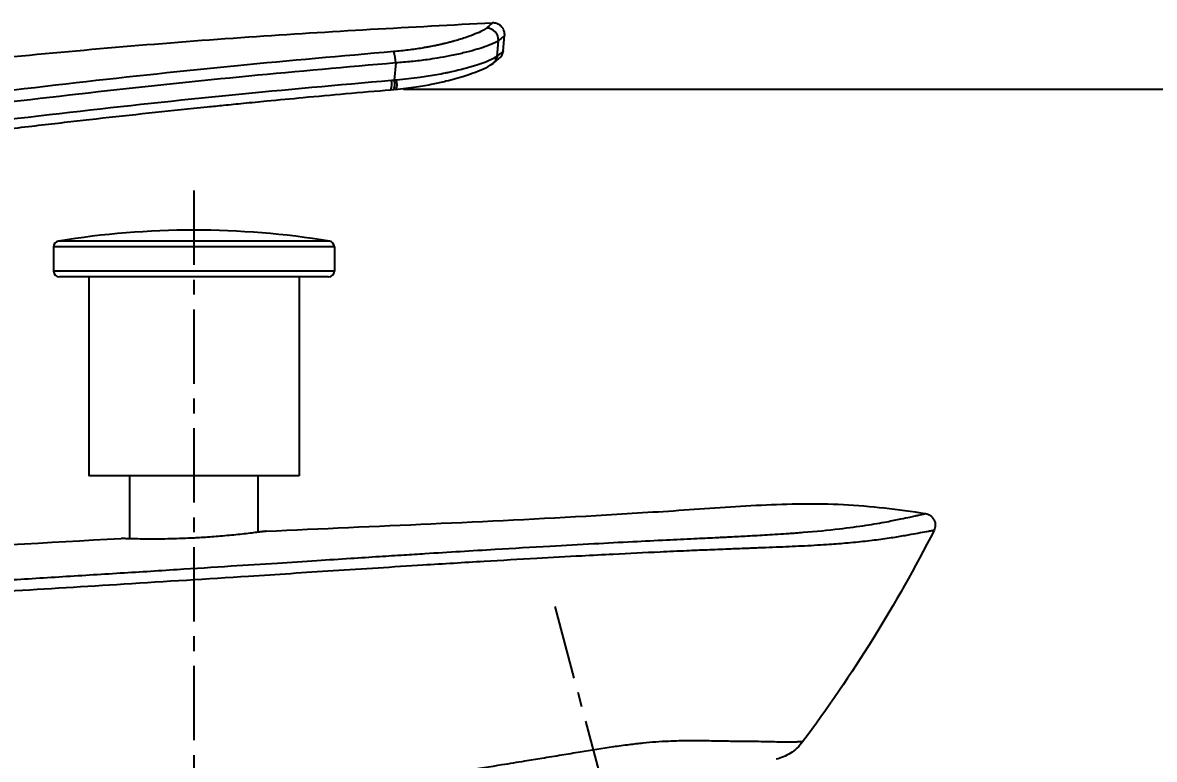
# Model space of a CAD drawing. Header units: millimetres. Extents: x 580 to 1174, y -1119 to -699.
# Drawn here: x 788 to 884.8, y -910.8 to -847.8 of the extents above; entities that cross this region are included whole.
import ezdxf

# ---------------------------------------------------------------- set-up
doc = ezdxf.new("R2010")
doc.units = ezdxf.units.MM
doc.header["$LTSCALE"] = 0.1
doc.linetypes.add('CENTERX2', pattern=[101.6, 63.5, -12.7, 12.7, -12.7])
doc.layers.get('0').update_dxf_attribs({"lineweight": 13})
doc.layers.add('CENTER', color=1, linetype='CENTERX2')
doc.layers.add('DIM', color=3, linetype='Continuous', lineweight=9)
doc.styles.get("Standard").update_dxf_attribs({"font": 'arial.ttf'})
doc.dimstyles.new('ISO-25', dxfattribs={"dimtxt": 2.5, "dimasz": 2.5, "dimexe": 1.25, "dimexo": 0.625, "dimtad": 1, "dimtxsty": 'Standard', "dimcen": 2.5, "dimadec": 0, "dimazin": 0, "dimtfac": 1, "dimtmove": 0, "dimatfit": 3, "dimfxl": 0, "dimarcsym": 0})

# ---------------------------------------------------------------- blocks, each defined once
blk = doc.blocks.new('*D68')
at = {"layer": 'Defpoints', "color": 0}
for p in [(802.687, -862.139), (833.503, -897.513), (816.904, -945.004), (802.687, -972.007), (853.602, -972.522)]:
    blk.add_point(p, dxfattribs=at)
at = {"layer": 'DIM', "color": 3, "linetype": 'ByBlock', "lineweight": -2}
blk.add_arc((802.687, -782.503), 163.122, 271.75629, 283.24342, dxfattribs=at)
at = {"layer": 'DIM', "color": 3}
for points in [[(839.853, -940.479), (840.26, -942.095), (844.906, -940.067)], [(807.699, -946.382), (807.674, -944.715), (802.687, -945.625)]]:
    blk.add_solid(points, dxfattribs=at)
at = {"layer": 'DIM', "color": 3, "insert": (823.564, -941.079), "char_height": 5, "attachment_point": 5, "rotation": 7.49986}
blk.add_mtext('15°', dxfattribs=at)
blk = doc.blocks.new('*D70')
at = {"layer": 'Defpoints', "color": 0}
for p in [(819.961, -853.48), (899.792, -853.48), (759.369, -972.504)]:
    blk.add_point(p, dxfattribs=at)
at = {"layer": 'DIM', "color": 3, "linetype": 'ByBlock', "lineweight": -2}
for p, q in [((820.586, -853.48), (901.042, -853.48)), ((899.792, -967.504), (899.792, -858.48)), ((759.994, -972.504), (901.042, -972.504))]:
    blk.add_line(p, q, dxfattribs=at)
at = {"layer": 'DIM', "color": 3}
for points in [[(898.959, -858.48), (900.626, -858.48), (899.792, -853.48)], [(898.959, -967.504), (900.626, -967.504), (899.792, -972.504)]]:
    blk.add_solid(points, dxfattribs=at)
at = {"layer": 'DIM', "color": 3, "insert": (896.615, -912.992), "char_height": 5, "attachment_point": 5, "rotation": 90}
blk.add_mtext('119', dxfattribs=at)

msp = doc.modelspace()

# ---------------------------------------------------------------- linework, layer by layer
at = {"color": 7, "linetype": 'Continuous', "lineweight": 25}
for p, q in [((828.596, -850.666), (828.713, -849.325)), ((828.596, -850.666), (828.713, -849.325)), ((829.128, -850.221), (829.245, -848.891)), ((829.128, -850.221), (829.245, -848.891)), ((819.942, -851.224), (819.812, -852.708)), ((819.942, -851.224), (819.812, -852.708)), ((828.292, -851.235), (828.332, -851.202)), ((828.292, -851.235), (828.332, -851.202)), ((828.332, -851.202), (828.343, -851.193)), ((828.332, -851.202), (828.343, -851.193)), ((819.523, -853.517), (819.774, -853.496)), ((819.523, -853.517), (819.774, -853.496)), ((819.772, -853.496), (819.961, -853.48)), ((819.772, -853.496), (819.961, -853.48)), ((814.267, -866.452), (791.107, -866.452)), ((814.267, -866.452), (791.107, -866.452)), ((814.687, -866.946), (790.687, -866.946)), ((790.687, -866.946), (790.687, -869.022)), ((814.687, -866.946), (790.687, -866.946)), ((790.687, -866.946), (790.687, -869.022)), ((814.687, -866.946), (814.687, -869.022)), ((814.687, -866.946), (814.687, -869.022)), ((814.687, -869.022), (790.687, -869.022)), ((814.687, -869.022), (790.687, -869.022)), ((814.187, -869.522), (791.187, -869.522)), ((814.187, -869.522), (791.187, -869.522)), ((793.687, -869.522), (793.687, -886.522)), ((793.687, -869.522), (793.687, -886.522)), ((811.687, -869.522), (811.687, -886.522)), ((811.687, -869.522), (811.687, -886.522)), ((811.687, -886.522), (793.687, -886.522)), ((811.687, -886.522), (793.687, -886.522)), ((797.187, -886.522), (797.187, -891.909)), ((797.187, -886.522), (797.187, -891.909)), ((808.187, -891.267), (808.187, -886.522)), ((808.187, -891.267), (808.187, -886.522))]:
    msp.add_line(p, q, dxfattribs=at)
at = {"color": 8, "linetype": 'Continuous', "lineweight": 25}
msp.add_line((808.639, -891.288), (808.864, -891.259), dxfattribs=at)
msp.add_line((808.639, -891.288), (808.864, -891.259), dxfattribs=at)
at = {"color": 7, "linetype": 'Continuous', "lineweight": 25}
for centre, radius, start, end in [((827.7, -849.264), 1.015, 356.54779, 90.8188), ((827.7, -849.264), 1.015, 356.54779, 90.8188), ((816.438, -851.348), 3.506, 2.02446, 18.16702), ((816.438, -851.348), 3.506, 2.02446, 18.16702), ((827.798, -850.648), 0.767, 308.20003, 356.87462), ((827.798, -850.648), 0.767, 308.20003, 356.87462), ((827.827, -850.621), 0.77, 311.03213, 356.64009), ((827.827, -850.621), 0.77, 311.03213, 356.64009), ((827.841, -850.608), 0.771, 310.71397, 356.58036), ((827.841, -850.608), 0.771, 310.71397, 356.58036), ((818.113, -853.055), 1.485, 341.89829, 12.71173), ((818.113, -853.055), 1.485, 341.89829, 12.71173), ((818.362, -853.03), 1.486, 341.71406, 12.51494), ((818.362, -853.03), 1.486, 341.71406, 12.51494), ((818.731, -853.015), 1.314, 339.29449, 14.16901), ((818.731, -853.015), 1.314, 339.29449, 14.16901), ((802.687, -938.022), 72.5, 90, 99.19077), ((802.687, -938.022), 72.5, 90, 99.19077), ((802.687, -938.022), 72.5, 80.80923, 90), ((802.687, -938.022), 72.5, 80.80923, 90), ((791.187, -866.946), 0.5, 99.19077, 180), ((791.187, -866.946), 0.5, 99.19077, 180), ((814.187, -866.946), 0.5, 0, 80.80923), ((814.187, -866.946), 0.5, 0, 80.80923), ((791.187, -869.022), 0.5, 180, 270), ((791.187, -869.022), 0.5, 180, 270), ((814.187, -869.022), 0.5, 270, 0), ((814.187, -869.022), 0.5, 270, 0)]:
    msp.add_arc(centre, radius, start, end, dxfattribs=at)
for points, knots in [([(828.203, -847.815), (821.255, -848.183), (807.149, -848.93), (785.929, -850.754), (764.551, -853.121), (743.445, -855.982), (729.517, -858.34), (722.658, -859.5)], [0, 0, 0, 0, 0.1963992, 0.3987993, 0.6011995, 0.8035996, 1, 1, 1, 1]), ([(828.203, -847.815), (821.255, -848.183), (807.149, -848.93), (785.929, -850.754), (764.551, -853.121), (743.445, -855.982), (729.517, -858.34), (722.658, -859.5)], [0, 0, 0, 0, 0.1963992, 0.3987993, 0.6011995, 0.8035996, 1, 1, 1, 1]), ([(827.685, -848.249), (827.58, -848.323), (827.371, -848.472), (826.769, -848.748), (825.98, -849.044), (825.246, -849.27), (824.693, -849.422), (824.422, -849.493), (824.151, -849.56), (823.877, -849.624), (823.619, -849.682), (823.384, -849.732), (823.179, -849.775), (822.915, -849.827), (822.58, -849.889), (821.949, -849.998), (821.015, -850.136), (820.185, -850.215), (819.77, -850.254)], [0, 0, 0, 0, 0.125799, 0.251479, 0.37698, 0.502255, 0.533087, 0.57045, 0.593652, 0.6213, 0.657133, 0.673026, 0.692331, 0.717958, 0.749897, 0.788139, 0.894136, 1, 1, 1, 1]), ([(827.685, -848.249), (827.58, -848.323), (827.371, -848.472), (826.769, -848.748), (825.98, -849.044), (825.246, -849.27), (824.693, -849.422), (824.422, -849.493), (824.151, -849.56), (823.877, -849.624), (823.619, -849.682), (823.384, -849.732), (823.179, -849.775), (822.915, -849.827), (822.58, -849.889), (821.949, -849.998), (821.015, -850.136), (820.185, -850.215), (819.77, -850.254)], [0, 0, 0, 0, 0.125799, 0.251479, 0.37698, 0.502255, 0.533087, 0.57045, 0.593652, 0.6213, 0.657133, 0.673026, 0.692331, 0.717958, 0.749897, 0.788139, 0.894136, 1, 1, 1, 1]), ([(828.202, -847.807), (828.202, -847.807), (828.229, -847.78), (828.115, -847.884), (827.828, -848.127), (827.685, -848.249)], [0, 0, 0, 0, 0.000046, 0.500111, 1, 1, 1, 1]), ([(828.202, -847.807), (828.202, -847.807), (828.229, -847.78), (828.115, -847.884), (827.828, -848.127), (827.685, -848.249)], [0, 0, 0, 0, 0.000046, 0.500111, 1, 1, 1, 1]), ([(829.244, -848.902), (829.246, -848.836), (829.251, -848.7), (829.205, -848.492), (829.114, -848.289), (828.976, -848.108), (828.8, -847.962), (828.601, -847.863), (828.396, -847.808), (828.259, -847.808), (828.193, -847.808)], [0, 0, 0, 0, 0.114817, 0.237951, 0.367327, 0.500063, 0.632784, 0.762136, 0.88523, 1, 1, 1, 1]), ([(829.244, -848.902), (829.246, -848.836), (829.251, -848.7), (829.205, -848.492), (829.114, -848.289), (828.976, -848.108), (828.8, -847.962), (828.601, -847.863), (828.396, -847.808), (828.259, -847.808), (828.193, -847.808)], [0, 0, 0, 0, 0.114817, 0.237951, 0.367327, 0.500063, 0.632784, 0.762136, 0.88523, 1, 1, 1, 1]), ([(828.713, -849.325), (828.656, -849.363), (828.539, -849.441), (828.257, -849.579), (827.885, -849.731), (827.38, -849.914), (826.678, -850.131), (825.726, -850.38), (824.628, -850.618), (823.572, -850.809), (822.483, -850.976), (821.305, -851.119), (820.386, -851.19), (819.942, -851.224)], [0, 0, 0, 0, 0.068013, 0.139338, 0.214004, 0.289968, 0.385204, 0.499709, 0.617962, 0.713467, 0.786212, 0.896782, 1, 1, 1, 1]), ([(828.713, -849.325), (828.656, -849.363), (828.539, -849.441), (828.257, -849.579), (827.885, -849.731), (827.38, -849.914), (826.678, -850.131), (825.726, -850.38), (824.628, -850.618), (823.572, -850.809), (822.483, -850.976), (821.305, -851.119), (820.386, -851.19), (819.942, -851.224)], [0, 0, 0, 0, 0.068013, 0.139338, 0.214004, 0.289968, 0.385204, 0.499709, 0.617962, 0.713467, 0.786212, 0.896782, 1, 1, 1, 1]), ([(829.244, -848.893), (829.222, -848.912), (829.177, -848.949), (828.868, -849.199), (828.713, -849.325)], [0, 0, 0, 0, 0.496589, 1, 1, 1, 1]), ([(829.244, -848.893), (829.222, -848.912), (829.177, -848.949), (828.868, -849.199), (828.713, -849.325)], [0, 0, 0, 0, 0.496589, 1, 1, 1, 1]), ([(819.77, -850.254), (815.311, -850.646), (806.251, -851.442), (792.472, -852.917), (778.289, -854.632), (763.707, -856.596), (753.869, -858.1), (748.879, -858.862)], [0, 0, 0, 0, 0.188046, 0.382069, 0.582068, 0.788045, 1, 1, 1, 1]), ([(819.77, -850.254), (815.311, -850.646), (806.251, -851.442), (792.472, -852.917), (778.289, -854.632), (763.707, -856.596), (753.869, -858.1), (748.879, -858.862)], [0, 0, 0, 0, 0.188046, 0.382069, 0.582068, 0.788045, 1, 1, 1, 1]), ([(829.128, -850.221), (829.128, -850.221), (829.172, -850.178), (829.034, -850.304), (828.752, -850.537), (828.61, -850.654)], [0, 0, 0, 0, 0.000085, 0.496718, 1, 1, 1, 1]), ([(829.128, -850.221), (829.128, -850.221), (829.172, -850.178), (829.034, -850.304), (828.752, -850.537), (828.61, -850.654)], [0, 0, 0, 0, 0.000085, 0.496718, 1, 1, 1, 1]), ([(828.74, -850.84), (828.798, -850.799), (828.912, -850.719), (829.032, -850.553), (829.108, -850.377), (829.123, -850.255), (829.13, -850.197)], [0, 0, 0, 0, 0.2703524, 0.5316102, 0.776393, 1, 1, 1, 1]), ([(828.74, -850.84), (828.798, -850.799), (828.912, -850.719), (829.032, -850.553), (829.108, -850.377), (829.123, -850.255), (829.13, -850.197)], [0, 0, 0, 0, 0.270352, 0.53161, 0.776393, 1, 1, 1, 1]), ([(819.942, -851.224), (815.749, -851.59), (807.254, -852.331), (794.372, -853.691), (780.379, -855.351), (765.252, -857.359), (754.543, -858.994), (749.12, -859.822)], [0, 0, 0, 0, 0.176989, 0.35852, 0.54461, 0.769401, 1, 1, 1, 1]), ([(819.942, -851.224), (815.749, -851.59), (807.254, -852.331), (794.372, -853.691), (780.379, -855.351), (765.252, -857.359), (754.543, -858.994), (749.12, -859.822)], [0, 0, 0, 0, 0.176989, 0.35852, 0.54461, 0.769401, 1, 1, 1, 1]), ([(819.888, -853.487), (820.495, -853.421), (821.619, -853.298), (823.061, -853.037), (824.168, -852.79), (825.073, -852.554), (825.941, -852.296), (826.846, -851.981), (827.745, -851.601), (828.102, -851.363), (828.295, -851.234)], [0, 0, 0, 0, 0.152095, 0.281714, 0.388857, 0.474402, 0.568717, 0.687367, 0.830863, 1, 1, 1, 1]), ([(819.888, -853.487), (820.495, -853.421), (821.619, -853.298), (823.061, -853.037), (824.168, -852.79), (825.073, -852.554), (825.941, -852.296), (826.846, -851.981), (827.745, -851.601), (828.102, -851.363), (828.295, -851.234)], [0, 0, 0, 0, 0.152095, 0.281714, 0.388857, 0.474402, 0.568717, 0.687367, 0.830863, 1, 1, 1, 1]), ([(828.564, -850.69), (828.387, -850.795), (828.109, -850.961), (827.394, -851.237), (826.815, -851.429), (826.247, -851.6), (825.734, -851.742), (825.162, -851.887), (824.63, -852.009), (824.076, -852.127), (823.459, -852.246), (822.728, -852.37), (821.606, -852.538), (820.678, -852.628), (820.005, -852.694)], [0, 0, 0, 0, 0.1712923, 0.2679009, 0.3717898, 0.4205247, 0.4826465, 0.5513892, 0.6053523, 0.6441628, 0.7123621, 0.7770101, 0.8381139, 1, 1, 1, 1]), ([(828.564, -850.69), (828.387, -850.795), (828.109, -850.961), (827.394, -851.237), (826.815, -851.429), (826.247, -851.6), (825.734, -851.742), (825.162, -851.887), (824.63, -852.009), (824.076, -852.127), (823.459, -852.246), (822.728, -852.37), (821.606, -852.538), (820.678, -852.628), (820.005, -852.694)], [0, 0, 0, 0, 0.1712923, 0.2679009, 0.3717898, 0.4205247, 0.4826465, 0.5513892, 0.6053523, 0.6441628, 0.7123621, 0.7770101, 0.8381139, 1, 1, 1, 1]), ([(828.331, -851.203), (828.468, -851.086), (828.713, -850.877), (828.721, -850.862), (828.725, -850.855)], [0, 0, 0, 0, 0.559608, 1, 1, 1, 1]), ([(828.331, -851.203), (828.468, -851.086), (828.713, -850.877), (828.721, -850.862), (828.725, -850.855)], [0, 0, 0, 0, 0.559608, 1, 1, 1, 1]), ([(828.596, -850.666), (828.59, -850.671), (828.58, -850.679), (828.569, -850.686), (828.564, -850.69)], [0, 0, 0, 0, 0.55995, 1, 1, 1, 1]), ([(828.596, -850.666), (828.59, -850.671), (828.58, -850.679), (828.569, -850.686), (828.564, -850.69)], [0, 0, 0, 0, 0.55995, 1, 1, 1, 1]), ([(828.61, -850.654), (828.608, -850.656), (828.603, -850.66), (828.598, -850.665), (828.596, -850.666)], [0, 0, 0, 0, 0.560011, 1, 1, 1, 1]), ([(828.61, -850.654), (828.608, -850.656), (828.603, -850.66), (828.598, -850.665), (828.596, -850.666)], [0, 0, 0, 0, 0.560011, 1, 1, 1, 1]), ([(819.562, -852.729), (815.024, -853.131), (805.857, -853.945), (791.925, -855.453), (777.689, -857.172), (768.09, -858.508), (763.254, -859.181)], [0, 0, 0, 0, 0.241129, 0.487107, 0.741621, 1, 1, 1, 1]), ([(819.562, -852.729), (815.024, -853.131), (805.857, -853.945), (791.925, -855.453), (777.689, -857.172), (768.09, -858.508), (763.254, -859.181)], [0, 0, 0, 0, 0.241129, 0.487107, 0.741621, 1, 1, 1, 1]), ([(819.812, -852.708), (819.766, -852.712), (819.682, -852.719), (819.599, -852.726), (819.562, -852.729)], [0, 0, 0, 0, 0.560212, 1, 1, 1, 1]), ([(819.812, -852.708), (819.766, -852.712), (819.682, -852.719), (819.599, -852.726), (819.562, -852.729)], [0, 0, 0, 0, 0.560212, 1, 1, 1, 1]), ([(820.005, -852.694), (819.969, -852.697), (819.905, -852.702), (819.841, -852.706), (819.812, -852.708)], [0, 0, 0, 0, 0.560299, 1, 1, 1, 1]), ([(820.005, -852.694), (819.969, -852.697), (819.905, -852.702), (819.841, -852.706), (819.812, -852.708)], [0, 0, 0, 0, 0.560299, 1, 1, 1, 1]), ([(763.263, -859.964), (764.9, -859.732), (768.123, -859.274), (772.774, -858.643), (777.049, -858.08), (780.837, -857.597), (784.121, -857.19), (786.923, -856.851), (789.364, -856.562), (791.592, -856.304), (794.55, -855.967), (798.239, -855.561), (801.598, -855.207), (803.912, -854.97), (805.321, -854.827), (807.016, -854.659), (809.285, -854.438), (812.206, -854.162), (815.744, -853.84), (818.243, -853.627), (819.525, -853.517)], [0, 0, 0, 0, 0.087567, 0.172419, 0.248552, 0.315967, 0.374665, 0.423828, 0.465494, 0.504831, 0.54265, 0.623179, 0.701409, 0.721598, 0.746381, 0.776446, 0.811793, 0.867138, 0.931874, 1, 1, 1, 1]), ([(763.263, -859.964), (764.9, -859.732), (768.123, -859.274), (772.774, -858.643), (777.049, -858.08), (780.837, -857.597), (784.121, -857.19), (786.923, -856.851), (789.364, -856.562), (791.592, -856.304), (794.55, -855.967), (798.239, -855.561), (801.598, -855.207), (803.912, -854.97), (805.321, -854.827), (807.016, -854.659), (809.285, -854.438), (812.206, -854.162), (815.744, -853.84), (818.243, -853.627), (819.525, -853.517)], [0, 0, 0, 0, 0.087567, 0.172419, 0.248552, 0.315967, 0.374665, 0.423828, 0.465494, 0.504831, 0.54265, 0.623179, 0.701409, 0.721598, 0.746381, 0.776446, 0.811793, 0.867138, 0.931874, 1, 1, 1, 1]), ([(808.864, -891.259), (818.253, -890.816), (827.633, -890.459), (839.417, -889.778), (841.776, -889.63), (845.308, -889.399), (846.484, -889.318), (848.832, -889.159), (850.004, -889.083), (852.347, -888.963), (853.518, -888.921), (855.859, -888.902), (857.03, -888.924), (860.541, -889.104), (862.882, -889.372), (865.219, -889.752)], [0, 0, 0, 0, 0.5, 0.5, 0.625, 0.625, 0.6875, 0.6875, 0.75, 0.75, 0.8125, 0.8125, 0.875, 0.875, 1, 1, 1, 1]), ([(808.864, -891.259), (818.253, -890.816), (827.633, -890.459), (839.417, -889.778), (841.776, -889.63), (845.308, -889.399), (846.484, -889.318), (848.832, -889.159), (850.004, -889.083), (852.347, -888.963), (853.518, -888.921), (855.859, -888.902), (857.03, -888.924), (860.541, -889.104), (862.882, -889.372), (865.219, -889.752)], [0, 0, 0, 0, 0.5, 0.5, 0.625, 0.625, 0.6875, 0.6875, 0.75, 0.75, 0.8125, 0.8125, 0.875, 0.875, 1, 1, 1, 1]), ([(770.283, -896.438), (771.957, -896.335), (775.338, -896.126), (780.445, -895.814), (785.614, -895.498), (790.827, -895.178), (796.041, -894.856), (801.06, -894.541), (805.644, -894.249), (809.626, -893.992), (813.03, -893.772), (815.942, -893.584), (818.427, -893.424), (820.544, -893.29), (823.843, -893.082), (828, -892.826), (832.818, -892.545), (836.739, -892.328), (840.061, -892.153), (842.914, -892.009), (845.261, -891.897), (847.058, -891.812), (848.574, -891.737), (850.057, -891.662), (851.75, -891.568), (853.343, -891.465), (855.46, -891.306), (857.761, -891.083), (860.13, -890.767), (861.86, -890.467), (863.063, -890.217), (863.843, -890.054), (864.333, -889.948), (864.654, -889.879), (864.886, -889.83), (865.033, -889.795), (865.127, -889.775), (865.171, -889.764), (865.203, -889.757), (865.209, -889.752), (865.216, -889.752), (865.219, -889.752)], [0, 0, 0, 0, 0.048273, 0.097449, 0.147237, 0.197297, 0.247742, 0.29758, 0.342007, 0.379908, 0.412393, 0.440158, 0.463853, 0.484052, 0.501201, 0.558955, 0.603896, 0.640106, 0.672033, 0.699764, 0.722531, 0.739836, 0.751763, 0.766496, 0.782946, 0.801267, 0.813783, 0.847377, 0.875341, 0.900664, 0.921376, 0.93741, 0.949687, 0.960137, 0.968684, 0.977447, 0.98435, 0.988641, 0.992179, 0.996744, 1, 1, 1, 1]), ([(770.283, -896.438), (771.957, -896.335), (775.338, -896.126), (780.445, -895.814), (785.614, -895.498), (790.827, -895.178), (796.041, -894.856), (801.06, -894.541), (805.644, -894.249), (809.626, -893.992), (813.03, -893.772), (815.942, -893.584), (818.427, -893.424), (820.544, -893.29), (823.843, -893.082), (828, -892.826), (832.818, -892.545), (836.739, -892.328), (840.061, -892.153), (842.914, -892.009), (845.261, -891.897), (847.058, -891.812), (848.574, -891.737), (850.057, -891.662), (851.75, -891.568), (853.343, -891.465), (855.46, -891.306), (857.761, -891.083), (860.13, -890.767), (861.86, -890.467), (863.063, -890.217), (863.843, -890.054), (864.333, -889.948), (864.654, -889.879), (864.886, -889.83), (865.033, -889.795), (865.127, -889.775), (865.171, -889.764), (865.203, -889.757), (865.209, -889.752), (865.216, -889.752), (865.219, -889.752)], [0, 0, 0, 0, 0.048273, 0.097449, 0.147237, 0.197297, 0.247742, 0.29758, 0.342007, 0.379908, 0.412393, 0.440158, 0.463853, 0.484052, 0.501201, 0.558955, 0.603896, 0.640106, 0.672033, 0.699764, 0.722531, 0.739836, 0.751763, 0.766496, 0.782946, 0.801267, 0.813783, 0.847377, 0.875341, 0.900664, 0.921376, 0.93741, 0.949687, 0.960137, 0.968684, 0.977447, 0.98435, 0.988641, 0.992179, 0.996744, 1, 1, 1, 1]), ([(865.219, -889.752), (865.352, -889.774), (865.496, -889.826), (865.757, -890.006), (865.874, -890.135), (866.027, -890.437), (866.063, -890.608), (866.054, -890.926), (866.011, -891.072), (865.95, -891.192)], [0, 0, 0, 0, 0.25, 0.25, 0.5, 0.5, 0.75, 0.75, 1, 1, 1, 1]), ([(865.219, -889.752), (865.352, -889.774), (865.496, -889.826), (865.757, -890.006), (865.874, -890.135), (866.027, -890.437), (866.063, -890.608), (866.054, -890.926), (866.011, -891.072), (865.95, -891.192)], [0, 0, 0, 0, 0.25, 0.25, 0.5, 0.5, 0.75, 0.75, 1, 1, 1, 1]), ([(865.95, -891.192), (865.95, -891.192), (865.948, -891.193), (865.934, -891.195), (865.909, -891.2), (865.871, -891.206), (865.819, -891.216), (865.753, -891.228), (865.669, -891.243), (865.568, -891.261), (865.315, -891.307), (864.841, -891.394), (864.117, -891.528), (863.465, -891.645), (862.899, -891.743), (862.271, -891.844), (861.362, -891.976), (860.092, -892.135), (858.472, -892.295), (856.65, -892.432), (855.016, -892.523), (853.555, -892.59), (852.434, -892.636), (851.222, -892.682), (849.86, -892.735), (848.291, -892.797), (846.585, -892.866), (844.644, -892.95), (841.969, -893.073), (838.97, -893.22), (835.448, -893.401), (831.768, -893.602), (827.244, -893.863), (821.442, -894.218), (814.73, -894.647), (806.217, -895.199), (796.954, -895.784), (787.195, -896.383), (778.418, -896.92), (772.95, -897.255), (770.387, -897.412)], [0, 0, 0, 0, 0.003342, 0.006916, 0.010716, 0.014732, 0.018954, 0.02337, 0.027968, 0.032742, 0.037689, 0.05926, 0.076961, 0.086766, 0.096607, 0.106281, 0.116679, 0.136658, 0.156833, 0.174722, 0.197046, 0.207408, 0.218466, 0.230055, 0.242707, 0.257792, 0.275151, 0.291612, 0.313342, 0.351646, 0.37732, 0.413928, 0.456697, 0.506413, 0.579525, 0.648279, 0.749445, 0.843937, 0.92685, 1, 1, 1, 1]), ([(865.95, -891.192), (865.95, -891.192), (865.948, -891.193), (865.934, -891.195), (865.909, -891.2), (865.871, -891.206), (865.819, -891.216), (865.753, -891.228), (865.669, -891.243), (865.568, -891.261), (865.315, -891.307), (864.841, -891.394), (864.117, -891.528), (863.465, -891.645), (862.899, -891.743), (862.271, -891.844), (861.362, -891.976), (860.092, -892.135), (858.472, -892.295), (856.65, -892.432), (855.016, -892.523), (853.555, -892.59), (852.434, -892.636), (851.222, -892.682), (849.86, -892.735), (848.291, -892.797), (846.585, -892.866), (844.644, -892.95), (841.969, -893.073), (838.97, -893.22), (835.448, -893.401), (831.768, -893.602), (827.244, -893.863), (821.442, -894.218), (814.73, -894.647), (806.217, -895.199), (796.954, -895.784), (787.195, -896.383), (778.418, -896.92), (772.95, -897.255), (770.387, -897.412)], [0, 0, 0, 0, 0.003342, 0.006916, 0.010716, 0.014732, 0.018954, 0.02337, 0.027968, 0.032742, 0.037689, 0.05926, 0.076961, 0.086766, 0.096607, 0.106281, 0.116679, 0.136658, 0.156833, 0.174722, 0.197046, 0.207408, 0.218466, 0.230055, 0.242707, 0.257792, 0.275151, 0.291612, 0.313342, 0.351646, 0.37732, 0.413928, 0.456697, 0.506413, 0.579525, 0.648279, 0.749445, 0.843937, 0.92685, 1, 1, 1, 1]), ([(808.258, -891.337), (808.11, -891.356), (807.84, -891.391), (807.169, -891.471), (806.481, -891.547), (805.724, -891.624), (804.97, -891.691), (804.217, -891.751), (803.52, -891.799), (802.849, -891.838), (802.079, -891.876), (801.18, -891.909), (800.167, -891.932), (799.171, -891.939), (798.272, -891.933), (797.563, -891.919), (797.125, -891.907), (796.86, -891.899), (796.696, -891.893), (796.514, -891.887), (796.483, -891.885), (796.461, -891.885)], [0, 0, 0, 0, 0.068011, 0.12455, 0.181776, 0.23389, 0.285851, 0.330073, 0.374194, 0.411808, 0.449383, 0.510675, 0.572449, 0.638121, 0.710976, 0.777664, 0.83442, 0.865972, 0.896895, 0.927422, 1, 1, 1, 1]), ([(808.258, -891.337), (808.11, -891.356), (807.84, -891.391), (807.169, -891.471), (806.481, -891.547), (805.724, -891.624), (804.97, -891.691), (804.217, -891.751), (803.52, -891.799), (802.849, -891.838), (802.079, -891.876), (801.18, -891.909), (800.167, -891.932), (799.171, -891.939), (798.272, -891.933), (797.563, -891.919), (797.125, -891.907), (796.86, -891.899), (796.696, -891.893), (796.514, -891.887), (796.483, -891.885), (796.461, -891.885)], [0, 0, 0, 0, 0.068011, 0.12455, 0.181776, 0.23389, 0.285851, 0.330073, 0.374194, 0.411808, 0.449383, 0.510675, 0.572449, 0.638121, 0.710976, 0.777664, 0.83442, 0.865972, 0.896895, 0.927422, 1, 1, 1, 1]), ([(808.864, -891.259), (808.835, -891.263), (808.793, -891.269), (808.378, -891.322), (808.258, -891.337)], [0, 0, 0, 0, 0.711463, 1, 1, 1, 1]), ([(808.864, -891.259), (808.835, -891.263), (808.793, -891.269), (808.378, -891.322), (808.258, -891.337)], [0, 0, 0, 0, 0.711463, 1, 1, 1, 1]), ([(854.704, -909.278), (854.703, -909.278), (854.701, -909.279), (854.691, -909.28), (854.676, -909.28), (854.655, -909.279), (854.628, -909.279), (854.595, -909.278), (854.556, -909.279), (854.511, -909.279), (854.459, -909.279), (854.402, -909.28), (854.338, -909.281), (854.268, -909.282), (854.096, -909.285), (853.769, -909.291), (853.194, -909.297), (852.502, -909.284), (851.694, -909.266), (850.69, -909.248), (849.546, -909.236), (848.214, -909.224), (846.721, -909.192), (845.343, -909.175), (844.17, -909.192), (842.831, -909.236), (841.4, -909.339), (839.825, -909.52), (838.033, -909.767), (836.113, -910.078), (834.078, -910.417), (832.496, -910.679), (830.798, -910.957), (828.638, -911.302), (826.057, -911.712), (823.024, -912.209), (819.792, -912.747), (816.309, -913.353), (812.495, -914.057), (808.907, -914.781), (805.611, -915.504), (802.799, -916.172), (799.979, -916.886), (796.305, -917.888), (792.453, -919.066), (788.795, -920.319), (785.717, -921.462), (782.831, -922.628), (780.281, -923.756), (778.369, -924.653), (776.914, -925.368), (775.511, -926.087), (774.599, -926.581), (774.15, -926.824)], [0, 0, 0, 0, 0.005057, 0.009975, 0.014808, 0.019564, 0.024246, 0.028857, 0.033394, 0.037854, 0.042243, 0.046567, 0.050825, 0.055014, 0.059134, 0.078515, 0.095955, 0.110133, 0.126877, 0.141946, 0.15846, 0.176087, 0.194314, 0.213224, 0.223881, 0.233835, 0.257695, 0.27064, 0.285137, 0.316037, 0.333152, 0.351369, 0.367498, 0.388362, 0.421501, 0.451231, 0.486791, 0.526409, 0.564366, 0.610928, 0.643547, 0.672359, 0.703382, 0.736637, 0.794239, 0.832248, 0.860359, 0.899293, 0.931801, 0.949556, 0.96684, 0.983654, 1, 1, 1, 1]), ([(854.704, -909.278), (854.703, -909.278), (854.701, -909.279), (854.691, -909.28), (854.676, -909.28), (854.655, -909.279), (854.628, -909.279), (854.595, -909.278), (854.556, -909.279), (854.511, -909.279), (854.459, -909.279), (854.402, -909.28), (854.338, -909.281), (854.268, -909.282), (854.096, -909.285), (853.769, -909.291), (853.194, -909.297), (852.502, -909.284), (851.694, -909.266), (850.69, -909.248), (849.546, -909.236), (848.214, -909.224), (846.721, -909.192), (845.343, -909.175), (844.17, -909.192), (842.831, -909.236), (841.4, -909.339), (839.825, -909.52), (838.033, -909.767), (836.113, -910.078), (834.078, -910.417), (832.496, -910.679), (830.798, -910.957), (828.638, -911.302), (826.057, -911.712), (823.024, -912.209), (819.792, -912.747), (816.309, -913.353), (812.495, -914.057), (808.907, -914.781), (805.611, -915.504), (802.799, -916.172), (799.979, -916.886), (796.305, -917.888), (792.453, -919.066), (788.795, -920.319), (785.717, -921.462), (782.831, -922.628), (780.281, -923.756), (778.369, -924.653), (776.914, -925.368), (775.511, -926.087), (774.599, -926.581), (774.15, -926.824)], [0, 0, 0, 0, 0.005057, 0.009975, 0.014808, 0.019564, 0.024246, 0.028857, 0.033394, 0.037854, 0.042243, 0.046567, 0.050825, 0.055014, 0.059134, 0.078515, 0.095955, 0.110133, 0.126877, 0.141946, 0.15846, 0.176087, 0.194314, 0.213224, 0.223881, 0.233835, 0.257695, 0.27064, 0.285137, 0.316037, 0.333152, 0.351369, 0.367498, 0.388362, 0.421501, 0.451231, 0.486791, 0.526409, 0.564366, 0.610928, 0.643547, 0.672359, 0.703382, 0.736637, 0.794239, 0.832248, 0.860359, 0.899293, 0.931801, 0.949556, 0.96684, 0.983654, 1, 1, 1, 1]), ([(854.704, -909.278), (854.418, -909.66), (854.062, -909.988), (853.288, -910.489), (852.872, -910.662), (852.464, -910.763)], [0, 0, 0, 0, 0.5, 0.5, 1, 1, 1, 1]), ([(854.704, -909.278), (854.418, -909.66), (854.062, -909.988), (853.288, -910.489), (852.872, -910.662), (852.464, -910.763)], [0, 0, 0, 0, 0.5, 0.5, 1, 1, 1, 1])]:
    msp.add_open_spline(points, degree=3, knots=knots, dxfattribs=at)
for points in [[(777.544, -892.938), (783.851, -892.579), (790.157, -892.22), (796.461, -891.885)], [(777.544, -892.938), (783.851, -892.579), (790.157, -892.22), (796.461, -891.885)], [(865.95, -891.192), (862.722, -897.546), (858.974, -903.574), (854.704, -909.278)], [(865.95, -891.192), (862.722, -897.546), (858.974, -903.574), (854.704, -909.278)]]:
    msp.add_open_spline(points, degree=3, dxfattribs=at)
at = {"layer": 'CENTER'}
for p, q in [((802.687, -862.139), (802.687, -972.007)), ((853.602, -972.522), (833.503, -897.513))]:
    msp.add_line(p, q, dxfattribs=at)

# ---------------------------------------------------------------- dimensions: what is measured, and where the dimension line sits
at = {"layer": 'DIM'}
dim = msp.add_linear_dim(base=(899.792, -853.48), p1=(759.369, -972.504), p2=(819.961, -853.48), angle=90, dimstyle='ISO-25', override={"dimtxt": 5, "dimasz": 5, "dimdec": 1, "dimclrd": 3, "dimclre": 3, "dimclrt": 3, "dimtdec": 1, "dimfxl": 1.25, "dimarcsym": 1}, dxfattribs=at)
dim.commit()
dim.dimension.update_dxf_attribs({"geometry": '*D70', "text_midpoint": (896.615, -912.992)})
dim = msp.add_angular_dim_2l(base=(816.904, -945.004), line1=((802.687, -862.139), (802.687, -972.007)), line2=((853.602, -972.522), (833.503, -897.513)), dimstyle='ISO-25', override={"dimtxt": 5, "dimasz": 5, "dimdec": 1, "dimclrd": 3, "dimclre": 3, "dimclrt": 3, "dimtdec": 1, "dimfxl": 1.25, "dimarcsym": 1}, dxfattribs=at)
dim.commit()
dim.dimension.update_dxf_attribs({"geometry": '*D68', "text_midpoint": (823.564, -941.079)})

doc.saveas('drawing.dxf')
